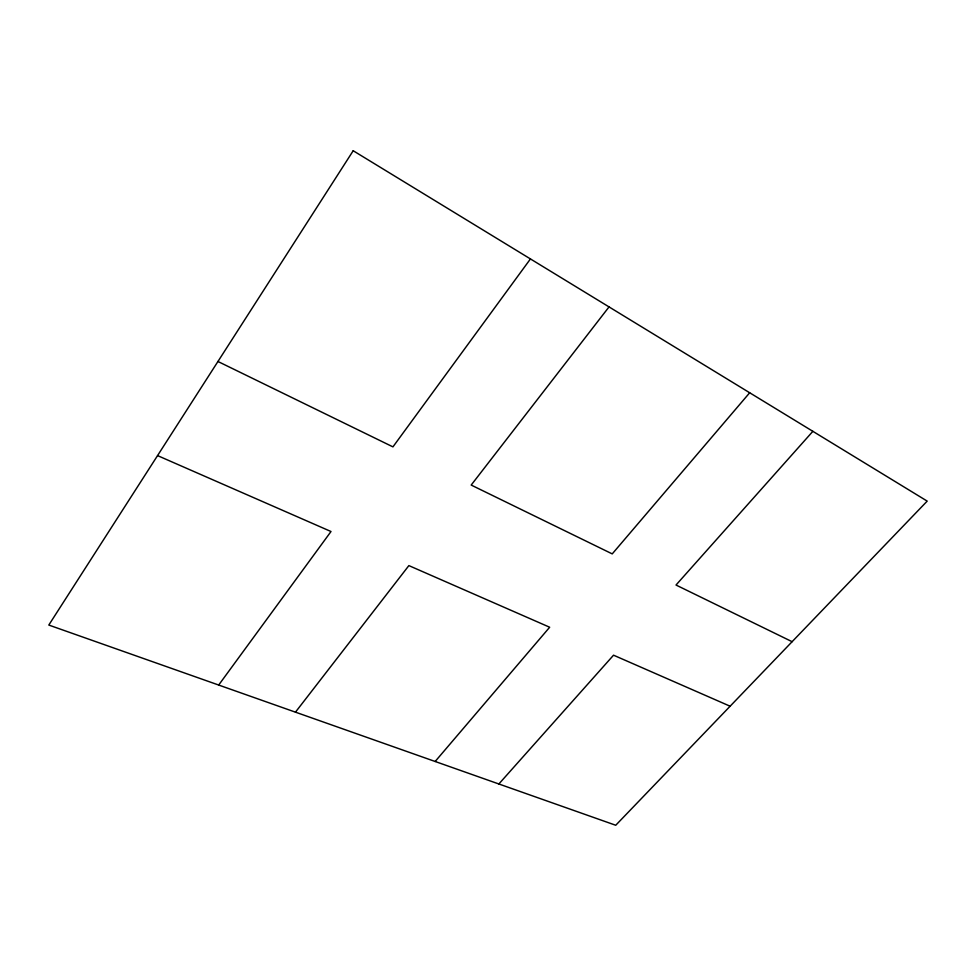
<?xml version="1.0" encoding="UTF-8"?>
<svg xmlns="http://www.w3.org/2000/svg" width="976" height="976" viewBox="0 0 976 976"><rect width="100%" height="100%" fill="white"/><g stroke="black" fill="none" stroke-linecap="round" stroke-linejoin="round"><path stroke-width="1.46" d="M218.685 685.042L331.01 531.517L157.551 455.597M530.444 258.933L392.938 446.874L217.953 361.486M295.46 712.163L408.871 565.604L549.671 627.239L435.15 761.487M609.036 306.903L471.188 485.06L612.233 553.892L749.69 392.755M498.858 783.984L613.538 655.189L730.121 706.221M812.874 431.319L676.014 585.027L792.122 641.696M353.202 150.743L48.8 625.055L615.734 825.257L927.2 501.115L353.202 150.743"/></g></svg>
